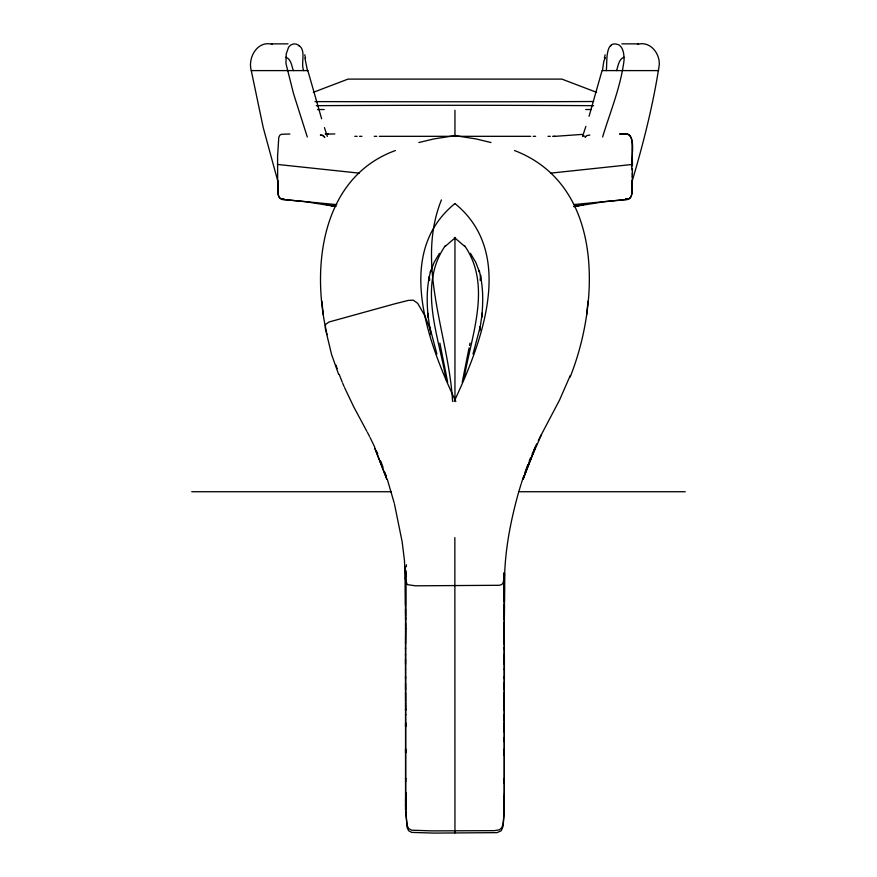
<?xml version="1.0" encoding="UTF-8"?>
<svg xmlns="http://www.w3.org/2000/svg" width="877" height="877" viewBox="0 0 877 877"><rect width="100%" height="100%" fill="white"/><g stroke="black" fill="none" stroke-linecap="round" stroke-linejoin="round"><path stroke-width="1.32" d="M405.602 778.283L405.602 809.405L405.602 798.75M405.525 654.132L405.525 669.458M405.602 809.043L405.602 809.789L406.204 792.94M405.602 796.535L405.602 748.925M405.591 726.54L405.591 714.503M405.525 655.174L405.525 647.84M405.602 714.821L405.612 706.215M503.858 795.768L504.308 809.855L504.308 805.448M504.308 806.566L504.308 809.405M504.308 793.959L504.308 778.283M504.297 741.865L504.297 714.547M504.22 654.878L504.22 669.096M504.308 807.498L504.308 793.718M504.297 783.687L504.308 737.59M504.374 669.458L504.374 654.132M504.22 659.208L504.231 647.599M504.297 720.96L504.308 708.989M504.363 678.754L504.374 669.096M405.602 710.271L405.612 628.436M405.525 649.024L406.106 570.686M405.536 643.861L405.569 633.369M504.231 649.155L504.319 623.141M504.308 710.337L504.374 676.408M504.242 644.047L504.253 638.894M504.319 701.677L504.341 692.72M504.582 573.284L504.461 602.006M405.569 632.821L405.547 617.452M504.275 632.734L504.538 585.628M504.341 619.677L504.439 605.59M504.516 584.893C504.22 553.705 510.118 522.769 518.46 492.83M622.692 134.071C639.552 130.837 628.984 162.497 632.416 170.686M632.47 165.863L632.24 153.376M632.438 168.439L632.24 181.309M454.856 537.623L454.955 832.931M277.669 181.309L277.57 156.588L278.776 137.349L279.873 135.168L281.396 134.28L289.914 134.017M632.394 172.67L632.35 175.345M632.317 177.011L632.339 176.189M627.833 199.408C634.641 196.656 630.914 186.132 632.251 180.399M632.218 182.241C631.287 187.13 634.334 200.712 625.849 199.079M480.607 275.356L480.388 280.497L480.607 275.214M405.985 799.09L405.7 812.245M504.198 810.151L503.277 822.823L501.885 827.68L499.353 829.828L494.222 830.651L432.361 830.892L411.686 830.201L408.693 828.59L407.103 825.41L405.799 812.091M298.323 45.111L296.02 44.014L293.335 43.971L290.649 45.089L288.621 47.139L286.22 53.957L285.946 63.462L293.499 93.543L307.29 136.976M406.303 566.739L406.435 564.766M570.16 377.055C599.802 302.368 604.56 185.2 514.547 150.548M586.636 314.865L588.007 301.162M637.502 44.365C649.967 40.671 659.932 53.179 659.274 64.788C653.255 104.462 643.323 143.598 631.9 182.065M462.245 382.229L469.074 347.873M469.557 345.472L470.028 343.093M606.292 70.599C607.432 62.157 604.483 38.665 619.118 45.001C623.613 48.268 623.931 54.538 624.117 59.647C620.982 86.209 610.348 111.478 602.62 136.976M464.065 378.415C471.322 335.496 492.271 285.288 464.481 245.538M604.385 58.178L605.119 54.769M602.444 70.599L603.825 61.127L605.448 57.685M616.575 70.599C618.197 65.994 618.767 59.022 624.029 57.246M518.745 491.822L521.157 483.841M473.01 353.99L480.311 326.441L479.675 330.618L482.262 313.001L481.648 317.485C483.348 301.798 483.37 285.716 479.05 270.434L479.587 272.254L475.783 262.366L470.434 253.332M589.081 116.268L602.061 70.599L658.627 70.599M521.475 482.865L523.712 476.047M585.88 126.354L582.58 136.406M522.977 479.412L528.71 463.484L541.537 434.63M525.038 472.232L526.397 468.461M526.858 467.233L527.79 464.755M570.258 375.52L559.493 400.175L539.859 437.437M529.215 461.105L530.662 457.509M534.948 448.465L523.043 479.182L535.354 447.555M532.142 453.968L533.139 451.655M454.1 401.556C481.484 343.258 516.268 253.541 455.13 203.705M533.644 450.504L536.713 443.806M430.234 334.554L430.717 332.153L430.07 328.952L424.632 315.336L417.682 303.332L413.253 300.153L408.254 300.416L393.872 304.067L328.941 322.023L325.52 324.523L325.301 328.36L331.583 354.527L338.599 374.249M441.438 199.912C415.15 264.865 448.892 335.496 452.554 401.359M406.402 573.054L405.382 578.261L405.393 584.893M585.156 137.459L586.746 135.606L589.881 135.058M538.281 440.583L539.333 438.478M439.465 253.332L434.126 262.366L430.311 272.254L430.848 270.434C426.54 285.716 426.562 301.798 428.261 317.485L427.636 313.001L430.234 330.618M445.417 245.538C417.408 285.738 438.895 336.395 446.119 379.752M610.699 45.955L611.258 45.385M445.045 246.503L455.536 237.492M454.768 203.705C393.63 253.519 428.414 343.291 455.81 401.556M277.647 180.399C278.897 185.738 274.918 200.384 284.049 199.079M395.363 150.548C322.034 177.22 311.149 265.808 326.595 332.273M313.319 92.326L348.037 79.105L561.883 79.105L596.579 92.326M418.866 142.534L433.896 138.928L455.711 135.496M283.72 199.232C275.422 199.956 278.776 187.25 277.68 182.241M575.082 206.281L583.654 204.505L573.788 206.544M573.799 206.588L604.209 201.71L628.151 199.364L574.336 204.516M550.657 173.142L632.481 164.438M553.398 136.45L582.142 134.4M314.975 101.611C407.794 101.721 500.822 101.973 593.641 101.502M593.641 105.678C501.184 105.174 408.715 105.174 316.257 105.678M325.51 134.06L328.195 133.973M325.279 134.115L334.817 133.929M619.59 134.017L623.437 134.093M271.388 43.872L288.029 43.861M621.87 43.861L638.511 43.872M272.407 44.365C257.399 40.09 247.555 57.761 251.271 70.599L307.827 70.599M317.529 109.537L324.216 109.537M585.683 109.537L591.043 109.537M354.79 136.319L357.158 136.319M359.537 136.319L361.916 136.319M374.26 136.319L376.77 136.319M379.292 136.319L530.607 136.319M533.128 136.319L535.639 136.319M547.993 136.319L550.361 136.319M552.74 136.319L555.119 136.319M191.734 491.734L391.339 491.734M518.471 491.734L685.266 491.734M619.984 134.017L622.308 134.06M623.81 134.104C632.602 131.901 632.229 142.765 632.098 148.608M627.515 199.441L625.531 198.86M320.379 135.069L323.153 135.606L324.742 137.459M320.752 135.08L322.835 135.453L324.523 137.009M277.417 164.438L359.241 173.142M584.729 136.154L582.657 135.825M336.823 204.659L281.758 199.364L305.7 201.71L334.871 206.347M454.187 135.496L476.003 138.928L491.043 142.534M285.869 57.246C291.131 59.022 291.701 65.994 293.324 70.599M334.882 206.292L326.255 204.505L336.044 206.534M454.363 237.492L464.854 246.503M299.2 45.955L298.64 45.385C306.643 50.132 300.526 62.859 303.617 70.599M304.911 58.123L307.465 70.599M366.838 431.287L353.661 406.687L344.573 387.634M367.375 432.306L369.513 436.395M370.039 437.437L374.731 447.106M376.255 450.504L377.768 453.968M342.721 383.293L344.113 386.549M374.545 447.555L386.856 479.182M374.95 448.465L386.932 479.412M342.271 382.197L339.213 374.391M380.695 461.105L383.041 467.233M384.86 472.232L386.198 476.047M327.154 333.83L327.428 334.608M327.329 136.406L324.435 127.614M336.023 365.172L337.185 368.658M387.491 479.927L394.212 503.025M321.618 118.79L307.838 70.599M436.889 353.99L429.587 326.441M278.382 183.304L263.177 127.373L251.271 70.599M394.475 504.056L402.181 541.942L404.472 560.6L405.327 578.886L407.224 584.608L415.402 585.814L499.09 585.288L501.611 584.63L503.003 583.15L504.034 578.568L503.88 572.659M304.779 54.769L305.514 58.178M439.87 343.093L447.654 382.229M503.826 576.474L504.1 584.455M321.892 301.162L323.273 314.865M503.858 797.785L504.209 812.245L503.08 826.298L501.205 830.782L496.963 832.635L433.994 833.095L411.686 832.394L408.693 830.782L407.103 827.581L405.7 810.151M429.346 276.65L429.511 280.497L429.346 276.54M632.218 152.697L632.12 149.364M504.165 604.987L504.264 619.151M405.492 609.142L405.536 616.191M504.056 585.781L504.286 625.158M504.308 808.484L504.308 809.789M405.36 585.628L405.558 619.677M405.459 605.59L405.317 567.035M504.308 628.042L504.374 649.024M504.143 601.414L504.012 573.733M504.286 622.67L504.33 632.821M405.58 623.141L405.612 628.941M504.33 633.369L504.363 643.861M405.547 683.479L405.591 706.051M405.558 692.72L405.58 701.677M504.308 722.736L504.308 732.152M504.297 748.925L504.297 755.645M504.297 798.75L504.308 805.886M504.374 647.84L504.22 664.163M504.308 714.503L504.308 726.54M504.297 800.844L504.308 804.165M504.231 669.052L504.297 714.821M504.242 682.832L504.253 689.508M504.286 702.455L504.297 708.715M405.602 726.737L405.602 722.747L405.602 752.883L405.602 714.547M405.591 748.969L405.602 778.853M405.602 799.09L405.602 806.906M405.602 808.879L405.602 809.614M405.525 669.096L405.536 678.754M405.591 708.989L405.602 715.051M405.536 676.408L405.558 689.892M405.58 702.773L405.602 710.337M504.308 726.737L504.297 799.079M454.955 110.261L454.955 136.253M454.955 238.906L454.955 397.994M405.525 659.186L405.525 664.174M405.602 778.25L405.602 781.791M405.602 796.469L405.602 800.854M405.602 804.176L405.602 805.448"/></g></svg>
